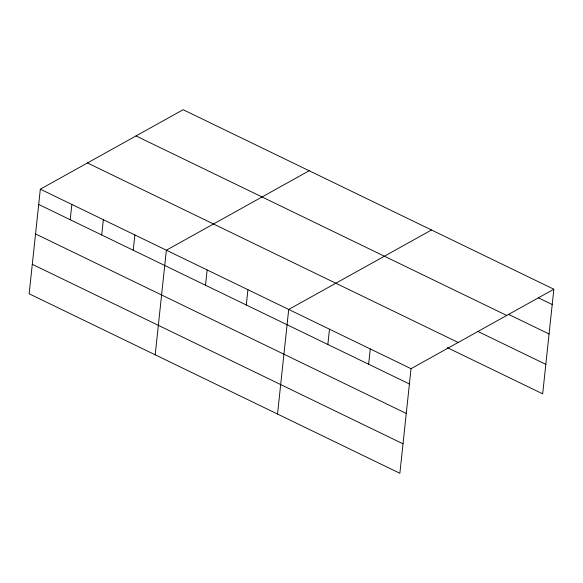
<?xml version="1.0" encoding="UTF-8"?>
<svg xmlns="http://www.w3.org/2000/svg" width="583" height="583" viewBox="0 0 583 583"><rect width="100%" height="100%" fill="white"/><g stroke="black" fill="none" stroke-linecap="round" stroke-linejoin="round"><path stroke-width="0.87" d="M40.329 189.176L29.15 293.774L399.865 473.287L411.044 368.689L553.85 289.226L183.135 109.713L40.329 189.176L411.044 368.689M70.208 219.725L71.84 204.436M101.712 234.985L103.351 219.689M133.223 250.238L134.862 234.949M155.195 354.807L166.374 250.209L309.179 170.746M205.515 285.247L207.147 269.958M246.296 304.989L247.928 289.7M277.53 414.047L288.709 309.449L431.515 229.986M327.85 344.487L329.482 329.198M368.631 364.229L370.263 348.94M553.85 289.226L542.671 393.824L447.248 347.621M538.349 297.804L552.218 304.515M508.289 314.244L549.069 333.986M136.014 135.934L506.722 315.447M478.133 331.574L545.819 364.353M87.457 162.956L458.165 342.469M38.697 204.465L409.404 383.978M35.541 233.936L406.256 413.449M32.298 264.303L403.013 443.816"/></g></svg>
